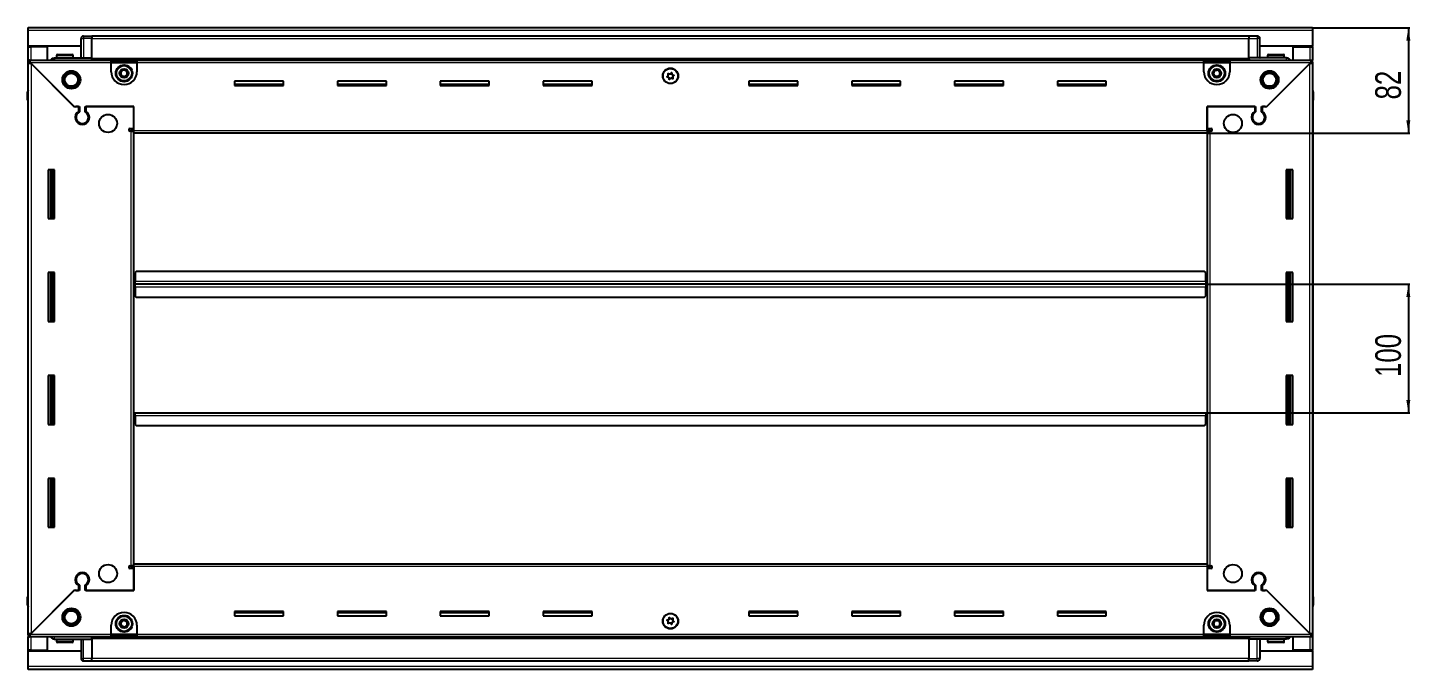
# Model space of a CAD drawing. Header units: millimetres. Extents: x 1415 to 6135, y -1465 to 1602.
# Drawn here: x 5059 to 6135, y 927 to 1426 of the extents above; entities that cross this region are included whole.
import ezdxf

# ---------------------------------------------------------------- set-up
doc = ezdxf.new("R2010")
doc.units = ezdxf.units.MM
doc.layers.add('FORMAT', color=7, linetype='Continuous')
doc.styles.add('SLDTEXTSTYLE0', font='TXT', dxfattribs={"width": 0.75})
doc.dimstyles.new('SLDDIMSTYLE0', dxfattribs={"dimtxt": 20, "dimasz": 10, "dimexe": 0, "dimexo": 0.0625, "dimgap": 5, "dimtad": 2, "dimdec": 1, "dimrnd": 1e-09, "dimzin": 12, "dimdsep": 46, "dimtxsty": 'SLDTEXTSTYLE0', "dimsah": 1, "dimcen": 0.09, "dimadec": 0, "dimazin": 3, "dimtfac": 1, "dimtofl": 0, "dimtmove": 0, "dimatfit": 3, "dimfxl": 0, "dimfrac": 2, "dimtolj": 1, "dimtzin": 12, "dimarcsym": 0})

# ---------------------------------------------------------------- blocks, each defined once
blk = doc.blocks.new('_D_6')
at = {"layer": 'FORMAT'}
for p, q in [((6058.7, 1425.8), (6134.2, 1425.8)), ((6133.2, 1425.8), (6133.2, 1343.8)), ((5976.7, 1343.8), (6134.2, 1343.8))]:
    blk.add_line(p, q, dxfattribs=at)
for points in [[(6133.2, 1425.8), (6131.6, 1415.8), (6134.7, 1415.8)], [(6133.2, 1343.8), (6134.7, 1353.8), (6131.6, 1353.8)]]:
    blk.add_solid(points, dxfattribs=at)
at = {"layer": 'FORMAT', "insert": (6107.4, 1370), "char_height": 20, "attachment_point": 1, "rotation": 90, "style": 'SLDTEXTSTYLE0'}
blk.add_mtext('82', dxfattribs=at)
blk = doc.blocks.new('_D_7')
at = {"layer": 'FORMAT'}
for p, q in [((5975.7, 1226.3), (6134.2, 1226.3)), ((6133.2, 1226.3), (6133.2, 1126.3)), ((5975.7, 1126.3), (6134.2, 1126.3))]:
    blk.add_line(p, q, dxfattribs=at)
for points in [[(6133.2, 1226.3), (6131.6, 1216.3), (6134.7, 1216.3)], [(6133.2, 1126.3), (6134.7, 1136.3), (6131.6, 1136.3)]]:
    blk.add_solid(points, dxfattribs=at)
at = {"layer": 'FORMAT', "insert": (6107.4, 1154.2), "char_height": 20, "attachment_point": 1, "rotation": 90, "style": 'SLDTEXTSTYLE0'}
blk.add_mtext('100', dxfattribs=at)

msp = doc.modelspace()

# ---------------------------------------------------------------- linework, layer by layer
at = {"color": 7, "linetype": 'Continuous', "lineweight": 25}
for p, q in [((5059.68, 1423.72), (5059.68, 1425.82)), ((5059.68, 1425.82), (6058.68, 1425.82)), ((5059.68, 1411.32), (5059.68, 1423.72)), ((6058.68, 1425.82), (6058.68, 1423.72)), ((6058.68, 1423.72), (6058.68, 1411.32)), ((5100.68, 1411.32), (5059.68, 1411.32)), ((5059.68, 1410.82), (5059.68, 1411.32)), ((5059.68, 1410.82), (5061.78, 1410.82)), ((5059.68, 1400.57), (5059.68, 1410.82)), ((5061.18, 1410.82), (5061.18, 1411.32)), ((5074.68, 1410.82), (5061.78, 1410.82)), ((5074.68, 1400.57), (5074.68, 1410.82)), ((5100.68, 1402.32), (5100.68, 1417.32)), ((5101.35, 1418.82), (5101.35, 1418.82)), ((5102.68, 1419.32), (5109.18, 1419.32)), ((5102.68, 1419.32), (5109.18, 1419.32)), ((5109.18, 1419.32), (5109.18, 1419.32)), ((5109.18, 1419.32), (5109.18, 1419.32)), ((5109.18, 1419.32), (5109.18, 1417.32)), ((6009.18, 1419.17), (5109.18, 1419.17)), ((5109.18, 1402.32), (5109.18, 1417.32)), ((6009.18, 1419.32), (6009.18, 1419.32)), ((6015.68, 1419.32), (6009.18, 1419.32)), ((6015.68, 1419.32), (6009.18, 1419.32)), ((6009.18, 1419.32), (6009.18, 1417.32)), ((6009.18, 1402.32), (6009.18, 1417.32)), ((6017.68, 1417.32), (6017.68, 1417.32)), ((6017.68, 1402.32), (6017.68, 1417.32)), ((6058.68, 1411.32), (6017.68, 1411.32)), ((6043.68, 1400.57), (6043.68, 1410.82)), ((6043.68, 1410.82), (6056.58, 1410.82)), ((6056.58, 1410.82), (6058.68, 1410.82)), ((6057.18, 1410.82), (6057.18, 1411.32)), ((6058.68, 1410.82), (6058.68, 1411.32)), ((6058.68, 1410.82), (6058.68, 1400.57)), ((5059.68, 1399.07), (5059.68, 1400.57)), ((5059.68, 1400.57), (5060.68, 1400.57)), ((5059.68, 1398.57), (5059.68, 1399.07)), ((5059.68, 1399.07), (5060.68, 1399.07)), ((5059.68, 954.07), (5059.68, 1398.57)), ((5061.18, 1398.57), (5059.68, 1398.57)), ((5060.68, 1399.07), (5060.68, 1400.57)), ((5060.68, 1400.57), (5124.18, 1400.57)), ((5061.28, 1398.47), (5095.18, 1364.57)), ((5080.18, 1402.32), (5109.18, 1402.32)), ((5081.68, 1404.22), (5081.68, 1402.32)), ((5082.48, 1405.02), (5093.88, 1405.02)), ((5094.68, 1402.32), (5094.68, 1404.22)), ((5109.1, 1400.57), (5109.18, 1402.29)), ((5109.18, 1402.32), (5109.18, 1401.82)), ((5109.18, 1401.17), (6009.18, 1401.17)), ((5124.18, 1398.47), (5124.18, 1400.57)), ((5124.18, 1400.57), (5144.18, 1400.57)), ((5124.18, 1399.07), (5144.18, 1399.07)), ((5124.18, 1391.57), (5124.18, 1398.47)), ((5144.18, 1400.57), (5144.18, 1398.47)), ((5144.18, 1400.57), (5974.18, 1400.57)), ((5144.18, 1398.47), (5144.18, 1391.57)), ((5974.18, 1398.47), (5974.18, 1400.57)), ((5974.18, 1400.57), (5994.18, 1400.57)), ((5974.18, 1399.07), (5994.18, 1399.07)), ((5974.18, 1391.57), (5974.18, 1398.47)), ((5994.18, 1400.57), (5994.18, 1398.47)), ((5994.18, 1400.57), (6057.68, 1400.57)), ((5994.18, 1398.47), (5994.18, 1391.57)), ((6038.18, 1402.32), (6009.18, 1402.32)), ((6009.18, 1402.32), (6009.18, 1401.82)), ((6009.18, 1402.29), (6009.25, 1400.57)), ((6023.18, 1364.57), (6057.08, 1398.47)), ((6023.68, 1404.22), (6023.68, 1402.32)), ((6024.48, 1405.02), (6035.88, 1405.02)), ((6036.68, 1402.32), (6036.68, 1404.22)), ((6057.18, 1398.57), (6058.68, 1398.57)), ((6057.68, 1399.07), (6057.68, 1400.57)), ((6057.68, 1400.57), (6058.68, 1400.57)), ((6057.68, 1399.07), (6058.68, 1399.07)), ((6058.68, 1399.07), (6058.68, 1400.57)), ((6058.68, 1399.07), (6058.68, 1398.57)), ((6058.68, 1398.57), (6058.68, 954.07)), ((5095.88, 1363.87), (5061.78, 1397.97)), ((6056.58, 1397.97), (6022.48, 1363.87)), ((5258.18, 1384.32), (5220.18, 1384.32)), ((5220.18, 1384.32), (5220.18, 1380.82)), ((5258.18, 1381.57), (5220.18, 1381.57)), ((5220.18, 1380.82), (5258.18, 1380.82)), ((5258.18, 1380.82), (5258.18, 1384.32)), ((5338.18, 1384.32), (5300.18, 1384.32)), ((5300.18, 1384.32), (5300.18, 1380.82)), ((5338.18, 1381.57), (5300.18, 1381.57)), ((5300.18, 1380.82), (5338.18, 1380.82)), ((5338.18, 1380.82), (5338.18, 1384.32)), ((5418.18, 1384.32), (5380.18, 1384.32)), ((5380.18, 1384.32), (5380.18, 1380.82)), ((5418.18, 1381.57), (5380.18, 1381.57)), ((5380.18, 1380.82), (5418.18, 1380.82)), ((5418.18, 1380.82), (5418.18, 1384.32)), ((5498.18, 1384.32), (5460.18, 1384.32)), ((5460.18, 1384.32), (5460.18, 1380.82)), ((5498.18, 1381.57), (5460.18, 1381.57)), ((5460.18, 1380.82), (5498.18, 1380.82)), ((5498.18, 1380.82), (5498.18, 1384.32)), ((5658.18, 1384.32), (5620.18, 1384.32)), ((5620.18, 1384.32), (5620.18, 1380.82)), ((5658.18, 1381.57), (5620.18, 1381.57)), ((5620.18, 1380.82), (5658.18, 1380.82)), ((5658.18, 1380.82), (5658.18, 1384.32)), ((5738.18, 1384.32), (5700.18, 1384.32)), ((5700.18, 1384.32), (5700.18, 1380.82)), ((5738.18, 1381.57), (5700.18, 1381.57)), ((5700.18, 1380.82), (5738.18, 1380.82)), ((5738.18, 1380.82), (5738.18, 1384.32)), ((5818.18, 1384.32), (5780.18, 1384.32)), ((5780.18, 1384.32), (5780.18, 1380.82)), ((5818.18, 1381.57), (5780.18, 1381.57)), ((5780.18, 1380.82), (5818.18, 1380.82)), ((5818.18, 1380.82), (5818.18, 1384.32)), ((5898.18, 1384.32), (5860.18, 1384.32)), ((5860.18, 1384.32), (5860.18, 1380.82)), ((5898.18, 1381.57), (5860.18, 1381.57)), ((5860.18, 1380.82), (5898.18, 1380.82)), ((5898.18, 1380.82), (5898.18, 1384.32)), ((6058.68, 1377.15), (6058.68, 1377.15)), ((5059.18, 1375.82), (5059.18, 1369.32)), ((5059.18, 1369.32), (5059.18, 1375.82)), ((5059.18, 1369.32), (5059.18, 1369.32)), ((5059.68, 1369.32), (5059.18, 1369.32)), ((5059.33, 1369.32), (5059.33, 983.32)), ((6058.68, 1369.32), (6059.18, 1369.32)), ((6059.03, 983.32), (6059.03, 1369.32)), ((6059.18, 1375.82), (6059.18, 1369.32)), ((6059.18, 1369.32), (6059.18, 1375.82)), ((6059.18, 1369.32), (6059.18, 1369.32)), ((6059.18, 1369.32), (6059.18, 1369.32)), ((5095.18, 1364.57), (5099.38, 1364.57)), ((5096.58, 1364.57), (5095.88, 1363.87)), ((5098.68, 1364.57), (5096.58, 1364.57)), ((5098.68, 1364.57), (5098.68, 1360.68)), ((5099.38, 1364.57), (5099.38, 1360.29)), ((5103.98, 1364.57), (5141.68, 1364.57)), ((5103.98, 1360.29), (5103.98, 1364.57)), ((5104.68, 1360.68), (5104.68, 1364.57)), ((5141.68, 1364.57), (5104.68, 1364.57)), ((5141.68, 1347.32), (5141.68, 1364.57)), ((5141.68, 1345.92), (5141.68, 1364.57)), ((5976.68, 1364.57), (5976.68, 1347.32)), ((6013.68, 1364.57), (5976.68, 1364.57)), ((5976.68, 1364.57), (6014.38, 1364.57)), ((5976.68, 1345.92), (5976.68, 1364.57)), ((6013.68, 1364.57), (6013.68, 1360.68)), ((6014.38, 1364.57), (6014.38, 1360.29)), ((6018.98, 1364.57), (6023.18, 1364.57)), ((6018.98, 1360.29), (6018.98, 1364.57)), ((6021.78, 1364.57), (6019.68, 1364.57)), ((6019.68, 1360.68), (6019.68, 1364.57)), ((6022.48, 1363.87), (6021.78, 1364.57)), ((5099.68, 1351.71), (5099.68, 1350.95)), ((5138.83, 1347.32), (5141.68, 1347.32)), ((5139.58, 1345.32), (5138.83, 1345.32)), ((5139.58, 1345.32), (5141.68, 1345.32)), ((5141.68, 1346.32), (5139.68, 1346.32)), ((5139.68, 1346.32), (5139.68, 1345.32)), ((5141.68, 1343.82), (5141.68, 1345.92)), ((5976.68, 1347.32), (5979.53, 1347.32)), ((5978.68, 1346.32), (5976.68, 1346.32)), ((5976.68, 1345.92), (5976.68, 1343.82)), ((5976.68, 1345.32), (5978.78, 1345.32)), ((5978.68, 1345.32), (5978.68, 1346.32)), ((5979.53, 1345.32), (5978.78, 1345.32)), ((6018.68, 1351.71), (6018.68, 1350.95)), ((5141.68, 1008.82), (5141.68, 1343.82)), ((5976.68, 1343.82), (5141.68, 1343.82)), ((5976.68, 1343.82), (5976.68, 1008.82)), ((5080.18, 1315.32), (5075.18, 1315.32)), ((5075.18, 1315.32), (5075.18, 1277.32)), ((5077.33, 1277.32), (5077.33, 1315.32)), ((5079.12, 1277.32), (5079.12, 1315.32)), ((5079.15, 1277.32), (5079.15, 1315.32)), ((5080.18, 1277.32), (5080.18, 1315.32)), ((6038.18, 1315.32), (6038.18, 1277.32)), ((6043.18, 1315.32), (6038.18, 1315.32)), ((6039.2, 1315.32), (6039.2, 1277.32)), ((6039.23, 1315.32), (6039.23, 1277.32)), ((6041.03, 1315.32), (6041.03, 1277.32)), ((6043.18, 1277.32), (6043.18, 1315.32)), ((5075.18, 1277.32), (5080.18, 1277.32)), ((6038.18, 1277.32), (6043.18, 1277.32)), ((5080.18, 1235.32), (5075.18, 1235.32)), ((5075.18, 1235.32), (5075.18, 1197.32)), ((5077.33, 1197.32), (5077.33, 1235.32)), ((5079.12, 1197.32), (5079.12, 1235.32)), ((5079.15, 1197.32), (5079.15, 1235.32)), ((5080.18, 1197.32), (5080.18, 1235.32)), ((5142.43, 1226.32), (5141.68, 1226.32)), ((5142.68, 1229.17), (5142.43, 1229.17)), ((5142.43, 1229.17), (5142.43, 1226.32)), ((5142.43, 1226.32), (5142.43, 1223.47)), ((5143.68, 1236.32), (5142.68, 1235.32)), ((5142.68, 1235.32), (5142.68, 1228.42)), ((5142.68, 1226.32), (5142.68, 1228.42)), ((5975.68, 1226.32), (5142.68, 1226.32)), ((5142.68, 1224.22), (5142.68, 1226.32)), ((5974.68, 1236.32), (5143.68, 1236.32)), ((5975.68, 1235.32), (5974.68, 1236.32)), ((5975.68, 1228.42), (5975.68, 1235.32)), ((5975.93, 1229.17), (5975.68, 1229.17)), ((5975.68, 1228.42), (5975.68, 1226.32)), ((5975.68, 1226.32), (5975.68, 1224.22)), ((5975.93, 1226.32), (5975.93, 1229.17)), ((5976.68, 1226.32), (5975.93, 1226.32)), ((5975.93, 1223.47), (5975.93, 1226.32)), ((6038.18, 1235.32), (6038.18, 1197.32)), ((6043.18, 1235.32), (6038.18, 1235.32)), ((6039.2, 1235.32), (6039.2, 1197.32)), ((6039.23, 1235.32), (6039.23, 1197.32)), ((6041.03, 1235.32), (6041.03, 1197.32)), ((6043.18, 1197.32), (6043.18, 1235.32)), ((5142.43, 1223.47), (5142.68, 1223.47)), ((5142.68, 1224.22), (5142.68, 1217.32)), ((5142.68, 1217.32), (5143.68, 1216.32)), ((5143.68, 1216.32), (5974.68, 1216.32)), ((5974.68, 1216.32), (5975.68, 1217.32)), ((5975.68, 1217.32), (5975.68, 1224.22)), ((5975.68, 1223.47), (5975.93, 1223.47)), ((5075.18, 1197.32), (5080.18, 1197.32)), ((6038.18, 1197.32), (6043.18, 1197.32)), ((5080.18, 1155.32), (5075.18, 1155.32)), ((5075.18, 1155.32), (5075.18, 1117.32)), ((5077.33, 1117.32), (5077.33, 1155.32)), ((5079.12, 1117.32), (5079.12, 1155.32)), ((5079.15, 1117.32), (5079.15, 1155.32)), ((5080.18, 1117.32), (5080.18, 1155.32)), ((6038.18, 1155.32), (6038.18, 1117.32)), ((6043.18, 1155.32), (6038.18, 1155.32)), ((6039.2, 1155.32), (6039.2, 1117.32)), ((6039.23, 1155.32), (6039.23, 1117.32)), ((6041.03, 1155.32), (6041.03, 1117.32)), ((6043.18, 1117.32), (6043.18, 1155.32)), ((5141.68, 1126.32), (5142.43, 1126.32)), ((5142.43, 1126.32), (5142.43, 1123.47)), ((5142.43, 1123.47), (5142.68, 1123.47)), ((5142.68, 1126.32), (5975.68, 1126.32)), ((5142.68, 1124.22), (5142.68, 1126.32)), ((5142.68, 1124.22), (5142.68, 1117.32)), ((5975.68, 1126.32), (5975.68, 1124.22)), ((5975.68, 1117.32), (5975.68, 1124.22)), ((5975.68, 1123.47), (5975.93, 1123.47)), ((5975.93, 1123.47), (5975.93, 1126.32)), ((5975.93, 1126.32), (5976.68, 1126.32)), ((5075.18, 1117.32), (5080.18, 1117.32)), ((5142.68, 1117.32), (5143.68, 1116.32)), ((5143.68, 1116.32), (5974.68, 1116.32)), ((5974.68, 1116.32), (5975.68, 1117.32)), ((6038.18, 1117.32), (6043.18, 1117.32)), ((5080.18, 1075.32), (5075.18, 1075.32)), ((5075.18, 1075.32), (5075.18, 1037.32)), ((5077.33, 1037.32), (5077.33, 1075.32)), ((5079.12, 1037.32), (5079.12, 1075.32)), ((5079.15, 1037.32), (5079.15, 1075.32)), ((5080.18, 1037.32), (5080.18, 1075.32)), ((6038.18, 1075.32), (6038.18, 1037.32)), ((6043.18, 1075.32), (6038.18, 1075.32)), ((6039.2, 1075.32), (6039.2, 1037.32)), ((6039.23, 1075.32), (6039.23, 1037.32)), ((6041.03, 1075.32), (6041.03, 1037.32)), ((6043.18, 1037.32), (6043.18, 1075.32)), ((5075.18, 1037.32), (5080.18, 1037.32)), ((6038.18, 1037.32), (6043.18, 1037.32)), ((5099.68, 1001.7), (5099.68, 1000.94)), ((5138.83, 1007.32), (5139.58, 1007.32)), ((5141.68, 1005.32), (5138.83, 1005.32)), ((5141.68, 1007.32), (5139.58, 1007.32)), ((5139.68, 1007.32), (5139.68, 1006.32)), ((5139.68, 1006.32), (5141.68, 1006.32)), ((5141.68, 1006.72), (5141.68, 1008.82)), ((5141.68, 1008.82), (5976.68, 1008.82)), ((5141.68, 1006.72), (5141.68, 988.07)), ((5141.68, 988.07), (5141.68, 1005.32)), ((5976.68, 1008.82), (5976.68, 1006.72)), ((5978.78, 1007.32), (5976.68, 1007.32)), ((5976.68, 1006.72), (5976.68, 988.07)), ((5976.68, 1006.32), (5978.68, 1006.32)), ((5976.68, 1005.32), (5976.68, 988.07)), ((5979.53, 1005.32), (5976.68, 1005.32)), ((5978.68, 1006.32), (5978.68, 1007.32)), ((5978.78, 1007.32), (5979.53, 1007.32)), ((6018.68, 1001.7), (6018.68, 1000.94)), ((5098.68, 991.96), (5098.68, 988.07)), ((5099.38, 992.36), (5099.38, 988.07)), ((5103.98, 988.07), (5103.98, 992.36)), ((5104.68, 988.07), (5104.68, 991.96)), ((6013.68, 991.96), (6013.68, 988.07)), ((6014.38, 992.36), (6014.38, 988.07)), ((6018.98, 988.07), (6018.98, 992.36)), ((6019.68, 988.07), (6019.68, 991.96)), ((5059.18, 976.82), (5059.18, 983.32)), ((5059.18, 983.32), (5059.18, 983.32)), ((5059.18, 983.32), (5059.18, 983.32)), ((5059.18, 983.32), (5059.18, 976.82)), ((5059.68, 983.32), (5059.18, 983.32)), ((5095.18, 988.07), (5061.28, 954.17)), ((5061.78, 954.67), (5095.88, 988.77)), ((5099.38, 988.07), (5095.18, 988.07)), ((5095.88, 988.77), (5096.58, 988.07)), ((5096.58, 988.07), (5098.68, 988.07)), ((5141.68, 988.07), (5103.98, 988.07)), ((5104.68, 988.07), (5141.68, 988.07)), ((5976.68, 988.07), (6013.68, 988.07)), ((6014.38, 988.07), (5976.68, 988.07)), ((6023.18, 988.07), (6018.98, 988.07)), ((6019.68, 988.07), (6021.78, 988.07)), ((6021.78, 988.07), (6022.48, 988.77)), ((6022.48, 988.77), (6056.58, 954.67)), ((6057.08, 954.17), (6023.18, 988.07)), ((6058.68, 983.32), (6059.18, 983.32)), ((6059.18, 983.32), (6059.18, 983.32)), ((6059.18, 976.82), (6059.18, 983.32)), ((6059.18, 983.32), (6059.18, 976.82)), ((5059.68, 975.5), (5059.68, 975.5)), ((5258.18, 971.82), (5220.18, 971.82)), ((5220.18, 971.82), (5220.18, 968.32)), ((5220.18, 971.07), (5258.18, 971.07)), ((5220.18, 968.32), (5258.18, 968.32)), ((5258.18, 968.32), (5258.18, 971.82)), ((5338.18, 971.82), (5300.18, 971.82)), ((5300.18, 971.82), (5300.18, 968.32)), ((5300.18, 971.07), (5338.18, 971.07)), ((5300.18, 968.32), (5338.18, 968.32)), ((5338.18, 968.32), (5338.18, 971.82)), ((5418.18, 971.82), (5380.18, 971.82)), ((5380.18, 971.82), (5380.18, 968.32)), ((5380.18, 971.07), (5418.18, 971.07)), ((5380.18, 968.32), (5418.18, 968.32)), ((5418.18, 968.32), (5418.18, 971.82)), ((5498.18, 971.82), (5460.18, 971.82)), ((5460.18, 971.82), (5460.18, 968.32)), ((5460.18, 971.07), (5498.18, 971.07)), ((5460.18, 968.32), (5498.18, 968.32)), ((5498.18, 968.32), (5498.18, 971.82)), ((5658.18, 971.82), (5620.18, 971.82)), ((5620.18, 971.82), (5620.18, 968.32)), ((5620.18, 971.07), (5658.18, 971.07)), ((5620.18, 968.32), (5658.18, 968.32)), ((5658.18, 968.32), (5658.18, 971.82)), ((5738.18, 971.82), (5700.18, 971.82)), ((5700.18, 971.82), (5700.18, 968.32)), ((5700.18, 971.07), (5738.18, 971.07)), ((5700.18, 968.32), (5738.18, 968.32)), ((5738.18, 968.32), (5738.18, 971.82)), ((5818.18, 971.82), (5780.18, 971.82)), ((5780.18, 971.82), (5780.18, 968.32)), ((5780.18, 971.07), (5818.18, 971.07)), ((5780.18, 968.32), (5818.18, 968.32)), ((5818.18, 968.32), (5818.18, 971.82)), ((5898.18, 971.82), (5860.18, 971.82)), ((5860.18, 971.82), (5860.18, 968.32)), ((5860.18, 971.07), (5898.18, 971.07)), ((5860.18, 968.32), (5898.18, 968.32)), ((5898.18, 968.32), (5898.18, 971.82)), ((5124.18, 954.17), (5124.18, 961.07)), ((5144.18, 961.07), (5144.18, 954.17)), ((5974.18, 954.17), (5974.18, 961.07)), ((5994.18, 961.07), (5994.18, 954.17)), ((5059.68, 953.57), (5059.68, 954.07)), ((5061.18, 954.07), (5059.68, 954.07)), ((5059.68, 953.57), (5059.68, 952.07)), ((5060.68, 953.57), (5059.68, 953.57)), ((5059.68, 941.82), (5059.68, 952.07)), ((5060.68, 952.07), (5059.68, 952.07)), ((5060.68, 953.57), (5060.68, 952.07)), ((5124.18, 952.07), (5060.68, 952.07)), ((5074.68, 941.82), (5074.68, 952.07)), ((5080.18, 950.32), (5109.18, 950.32)), ((5081.68, 950.32), (5081.68, 948.42)), ((5086.25, 947.62), (5082.48, 947.62)), ((5093.88, 947.62), (5086.25, 947.62)), ((5094.68, 948.42), (5094.68, 950.32)), ((5100.68, 950.32), (5100.68, 935.32)), ((5109.18, 950.36), (5109.1, 952.07)), ((6009.18, 951.47), (5109.18, 951.47)), ((5109.18, 950.32), (5109.18, 950.82)), ((5109.18, 950.32), (5109.18, 935.32)), ((5124.18, 952.07), (5124.18, 954.17)), ((5144.18, 953.57), (5124.18, 953.57)), ((5144.18, 952.07), (5124.18, 952.07)), ((5144.18, 954.17), (5144.18, 952.07)), ((5974.18, 952.07), (5144.18, 952.07)), ((5974.18, 952.07), (5974.18, 954.17)), ((5994.18, 953.57), (5974.18, 953.57)), ((5994.18, 952.07), (5974.18, 952.07)), ((5994.18, 954.17), (5994.18, 952.07)), ((6057.68, 952.07), (5994.18, 952.07)), ((6009.25, 952.07), (6009.18, 950.36)), ((6009.18, 950.32), (6009.18, 950.82)), ((6038.18, 950.32), (6009.18, 950.32)), ((6009.18, 950.32), (6009.18, 935.32)), ((6017.68, 950.32), (6017.68, 935.32)), ((6023.68, 950.32), (6023.68, 948.42)), ((6031.47, 947.62), (6024.48, 947.62)), ((6035.88, 947.62), (6031.47, 947.62)), ((6036.68, 948.42), (6036.68, 950.32)), ((6043.68, 941.82), (6043.68, 952.07)), ((6057.18, 954.07), (6058.68, 954.07)), ((6057.68, 953.57), (6057.68, 952.07)), ((6058.68, 953.57), (6057.68, 953.57)), ((6058.68, 952.07), (6057.68, 952.07)), ((6058.68, 954.07), (6058.68, 953.57)), ((6058.68, 953.57), (6058.68, 952.07)), ((6058.68, 952.07), (6058.68, 941.82)), ((5061.78, 941.82), (5059.68, 941.82)), ((5059.68, 941.32), (5059.68, 941.82)), ((5059.68, 928.92), (5059.68, 941.32)), ((5059.68, 941.32), (5100.68, 941.32)), ((5061.18, 941.32), (5061.18, 941.82)), ((5061.78, 941.82), (5074.68, 941.82)), ((6017.68, 941.32), (6058.68, 941.32)), ((6056.58, 941.82), (6043.68, 941.82)), ((6058.68, 941.82), (6056.58, 941.82)), ((6057.18, 941.32), (6057.18, 941.82)), ((6058.68, 941.32), (6058.68, 941.82)), ((6058.68, 941.32), (6058.68, 928.92)), ((5059.68, 926.82), (5059.68, 928.92)), ((6058.68, 926.82), (5059.68, 926.82)), ((5100.68, 935.32), (5100.68, 935.32)), ((5102.68, 933.32), (5109.18, 933.32)), ((5102.68, 933.32), (5109.18, 933.32)), ((5109.18, 933.32), (5109.18, 935.32)), ((5109.18, 933.47), (6009.18, 933.47)), ((5109.18, 933.32), (5109.18, 933.32)), ((6009.18, 933.32), (6009.18, 935.32)), ((6015.68, 933.32), (6009.18, 933.32)), ((6009.18, 933.32), (6009.18, 933.32)), ((6009.18, 933.32), (6009.18, 933.32)), ((6015.68, 933.32), (6009.18, 933.32)), ((6017, 933.82), (6017, 933.82)), ((6058.68, 928.92), (6058.68, 926.82))]:
    msp.add_line(p, q, dxfattribs=at)
at = {"color": 8, "linetype": 'Continuous', "lineweight": 18}
for p, q in [((6058.68, 1423.72), (5059.68, 1423.72)), ((5061.78, 1410.82), (5061.78, 1411.32)), ((5061.78, 1400.57), (5061.78, 1410.82)), ((5100.68, 1417.32), (5102.68, 1417.32)), ((5102.68, 1419.32), (5102.68, 1417.32)), ((5102.68, 1417.32), (5102.68, 1402.32)), ((5109.18, 1417.32), (5102.68, 1417.32)), ((6009.18, 1417.17), (5109.18, 1417.17)), ((6009.18, 1417.32), (6015.68, 1417.32)), ((6015.68, 1419.32), (6015.68, 1417.32)), ((6017.68, 1417.32), (6015.68, 1417.32)), ((6015.68, 1417.32), (6015.68, 1402.32)), ((6056.58, 1411.32), (6056.58, 1410.82)), ((6056.58, 1410.82), (6056.58, 1400.57)), ((5124.18, 1398.47), (5061.28, 1398.47)), ((5081.68, 1404.22), (5094.68, 1404.22)), ((6009.18, 1401.82), (5109.18, 1401.82)), ((6009.18, 1400.59), (5109.18, 1400.59)), ((5124.18, 1398.47), (5144.18, 1398.47)), ((5974.18, 1398.47), (5144.18, 1398.47)), ((5974.18, 1398.47), (5994.18, 1398.47)), ((6057.08, 1398.47), (5994.18, 1398.47)), ((6023.68, 1404.22), (6036.68, 1404.22)), ((5061.78, 1397.97), (5061.78, 954.67)), ((6056.58, 954.67), (6056.58, 1397.97)), ((5059.68, 1375.82), (5059.18, 1375.82)), ((6058.68, 1375.82), (6059.18, 1375.82)), ((5139.58, 1007.32), (5139.58, 1345.32)), ((5141.68, 1345.92), (5976.68, 1345.92)), ((5978.78, 1345.32), (5978.78, 1007.32)), ((5076.68, 1315.32), (5076.68, 1277.32)), ((5077.91, 1315.32), (5077.91, 1277.32)), ((6040.44, 1277.32), (6040.44, 1315.32)), ((6041.68, 1277.32), (6041.68, 1315.32)), ((5076.68, 1235.32), (5076.68, 1197.32)), ((5077.91, 1235.32), (5077.91, 1197.32)), ((5975.68, 1228.42), (5142.68, 1228.42)), ((6040.44, 1197.32), (6040.44, 1235.32)), ((6041.68, 1197.32), (6041.68, 1235.32)), ((5142.68, 1224.22), (5975.68, 1224.22)), ((5076.68, 1155.32), (5076.68, 1117.32)), ((5077.91, 1155.32), (5077.91, 1117.32)), ((6040.44, 1117.32), (6040.44, 1155.32)), ((6041.68, 1117.32), (6041.68, 1155.32)), ((5142.68, 1124.22), (5975.68, 1124.22)), ((5076.68, 1075.32), (5076.68, 1037.32)), ((5077.91, 1075.32), (5077.91, 1037.32)), ((6040.44, 1037.32), (6040.44, 1075.32)), ((6041.68, 1037.32), (6041.68, 1075.32)), ((5976.68, 1006.72), (5141.68, 1006.72)), ((5059.68, 976.82), (5059.18, 976.82)), ((6058.68, 976.82), (6059.18, 976.82)), ((5061.28, 954.17), (5124.18, 954.17)), ((5061.78, 941.82), (5061.78, 952.07)), ((5085.98, 948.42), (5081.68, 948.42)), ((5094.68, 948.42), (5085.98, 948.42)), ((5102.68, 935.32), (5102.68, 950.32)), ((5109.18, 952.06), (6009.18, 952.06)), ((5109.18, 950.82), (6009.18, 950.82)), ((5144.18, 954.17), (5124.18, 954.17)), ((5144.18, 954.17), (5974.18, 954.17)), ((5994.18, 954.17), (5974.18, 954.17)), ((5994.18, 954.17), (6057.08, 954.17)), ((6015.68, 935.32), (6015.68, 950.32)), ((6031.65, 948.42), (6023.68, 948.42)), ((6036.68, 948.42), (6031.65, 948.42)), ((6056.58, 952.07), (6056.58, 941.82)), ((5061.78, 941.32), (5061.78, 941.82)), ((6056.58, 941.82), (6056.58, 941.32)), ((6058.68, 928.92), (5059.68, 928.92)), ((5100.68, 935.32), (5102.68, 935.32)), ((5102.68, 933.32), (5102.68, 935.32)), ((5109.18, 935.32), (5102.68, 935.32)), ((5109.18, 935.47), (6009.18, 935.47)), ((6009.18, 935.32), (6015.68, 935.32)), ((6017.68, 935.32), (6015.68, 935.32)), ((6015.68, 933.32), (6015.68, 935.32))]:
    msp.add_line(p, q, dxfattribs=at)
at = {"color": 7, "linetype": 'Continuous', "lineweight": 25}
for centre, radius in [((5093.18, 1385.32), 7), ((5093.18, 1385.32), 6.03), ((5093.18, 1385.32), 5.1), ((5134.18, 1390.32), 6.5), ((5134.18, 1390.32), 3.46), ((5559.18, 1388.32), 6), ((5559.18, 1388.17), 5.79), ((5559.18, 1388.17), 1.85), ((5984.18, 1390.32), 6.5), ((5984.18, 1390.32), 3.46), ((6025.18, 1385.32), 7), ((6025.18, 1385.32), 6.03), ((6025.18, 1385.32), 5.1), ((5121.68, 1351.32), 7), ((5996.68, 1351.32), 7), ((5121.68, 1001.32), 7), ((5996.68, 1001.32), 7), ((5093.18, 967.32), 7), ((5093.18, 967.32), 6.03), ((5093.18, 967.32), 5.1), ((5134.18, 962.32), 6.5), ((5559.18, 964.32), 6), ((5559.18, 964.47), 5.79), ((5984.18, 962.32), 6.5), ((6025.18, 967.32), 7), ((6025.18, 967.32), 6.03), ((6025.18, 967.32), 5.1), ((5134.18, 962.32), 3.46), ((5559.18, 964.47), 1.85), ((5984.18, 962.32), 3.46)]:
    msp.add_circle(centre, radius, dxfattribs=at)
at = {"color": 8, "linetype": 'Continuous', "lineweight": 18}
for centre in [(5134.18, 1390.32), (5984.18, 1390.32), (5134.18, 962.32), (5984.18, 962.32)]:
    msp.add_circle(centre, 5.7, dxfattribs=at)
at = {"color": 7, "linetype": 'Continuous', "lineweight": 25}
for centre, radius, start, end in [((5102.68, 1417.32), 2, 90, 180), ((5102.68, 1417.32), 2, 90, 131.40962), ((6015.68, 1417.32), 2, 0, 90), ((6015.68, 1417.32), 2, 0, 90), ((5082.48, 1404.22), 0.8, 90, 180), ((5093.88, 1404.22), 0.8, 0, 90), ((5100.48, 1402.52), 0.2, 270, 0), ((6017.88, 1402.52), 0.2, 180, 270), ((6024.48, 1404.22), 0.8, 90, 180), ((6035.88, 1404.22), 0.8, 0, 90), ((5134.18, 1391.57), 10, 180, 270), ((5134.18, 1390.32), 2.5, 134.01559, 194.01559), ((5134.18, 1390.32), 2.5, 194.01559, 254.01559), ((5134.18, 1390.32), 2.5, 74.01559, 134.01559), ((5134.18, 1390.32), 2.5, 254.01559, 314.01559), ((5134.18, 1391.57), 10, 270, 0), ((5134.18, 1390.32), 2.5, 14.01559, 74.01559), ((5134.18, 1390.32), 2.5, 314.01559, 14.01559), ((5984.18, 1391.57), 10, 180, 270), ((5984.18, 1390.32), 2.5, 160.11158, 220.11158), ((5984.18, 1390.32), 2.5, 100.11158, 160.11158), ((5984.18, 1390.32), 2.5, 220.11158, 280.11158), ((5984.18, 1390.32), 2.5, 40.11158, 100.11158), ((5984.18, 1391.57), 10, 270, 0), ((5984.18, 1390.32), 2.5, 280.11158, 340.11158), ((5984.18, 1390.32), 2.5, 340.11158, 40.11158), ((5061.18, 1375.82), 2, 138.59038, 180), ((6057.18, 1375.82), 2, 33.94202, 41.40962), ((6057.18, 1375.82), 2, 0, 41.39416), ((6057.18, 1375.82), 2, 0, 18.58003), ((5101.68, 1356.07), 5.5, 123.05573, 56.94427), ((5101.68, 1356.07), 4.8, 118.63099, 61.36901), ((6016.68, 1356.07), 5.5, 123.05573, 56.94427), ((6016.68, 1356.07), 4.8, 118.63099, 61.36901), ((5138.83, 1346.32), 1, 90, 270), ((5979.53, 1346.32), 1, 270, 90), ((5101.68, 996.57), 5.5, 303.05573, 236.94427), ((5101.68, 996.57), 4.8, 298.63099, 241.36901), ((5138.83, 1006.32), 1, 90, 270), ((5979.53, 1006.32), 1, 270, 90), ((6016.68, 996.57), 5.5, 303.05573, 236.94427), ((6016.68, 996.57), 4.8, 298.63099, 241.36901), ((5061.18, 976.82), 2, 180, 221.39416), ((5134.18, 961.07), 10, 90, 180), ((5134.18, 961.07), 10, 0, 90), ((5984.18, 961.07), 10, 90, 180), ((5984.18, 961.07), 10, 0, 90), ((6057.18, 976.82), 2, 318.57492, 0), ((6057.18, 976.82), 2, 318.59038, 0), ((5134.18, 962.32), 2.5, 127.47401, 187.47401), ((5134.18, 962.32), 2.5, 187.47401, 247.47401), ((5134.18, 962.32), 2.5, 67.47401, 127.47401), ((5134.18, 962.32), 2.5, 247.47401, 307.47401), ((5134.18, 962.32), 2.5, 7.47401, 67.47401), ((5134.18, 962.32), 2.5, 307.47401, 7.47401), ((5984.18, 962.32), 2.5, 147.04236, 207.04236), ((5984.18, 962.32), 2.5, 207.04236, 267.04236), ((5984.18, 962.32), 2.5, 87.04236, 147.04236), ((5984.18, 962.32), 2.5, 267.04236, 327.04236), ((5984.18, 962.32), 2.5, 27.04236, 87.04236), ((5984.18, 962.32), 2.5, 327.04236, 27.04236), ((5082.48, 948.42), 0.8, 180, 270), ((5093.88, 948.42), 0.8, 270, 0), ((5100.48, 950.12), 0.2, 0, 90), ((6017.88, 950.12), 0.2, 90, 180), ((6024.48, 948.42), 0.8, 180, 270), ((6035.88, 948.42), 0.8, 270, 0), ((5102.68, 935.32), 2, 180, 270), ((6015.68, 935.32), 2, 270, 0), ((6015.68, 935.32), 2, 311.40962, 360)]:
    msp.add_arc(centre, radius, start, end, dxfattribs=at)
for points, knots in [([(5059.68, 1398.57), (5059.7, 1398.53), (5059.75, 1398.44), (5060.15, 1398.3), (5060.7, 1398.17), (5061.28, 1398.06), (5061.65, 1398), (5061.78, 1397.97)], [0, 0, 0, 0, 0.2302553, 0.4485219, 0.6667858, 0.8850496, 1, 1, 1, 1]), ([(5061.28, 1398.47), (5061.23, 1398.73), (5061.14, 1399.22), (5061.01, 1399.86), (5060.88, 1400.33), (5060.76, 1400.55), (5060.7, 1400.57), (5060.68, 1400.57)], [0, 0, 0, 0, 0.2302553, 0.4485219, 0.6667858, 0.8850496, 1, 1, 1, 1]), ([(5076.96, 1400.57), (5077.08, 1400.77), (5077.47, 1401.42), (5078.62, 1402.13), (5079.66, 1402.26), (5080.18, 1402.32)], [0, 0, 0, 0, 0.18224985, 0.59112493, 1, 1, 1, 1]), ([(5109.18, 1402.32), (5109.18, 1402.29), (5109.18, 1402.21), (5109.18, 1401.59), (5109.18, 1401.01), (5109.18, 1400.62), (5109.18, 1400.59)], [0, 0, 0, 0, 0.3242788, 0.6485576, 0.9728365, 1, 1, 1, 1]), ([(6009.18, 1402.32), (6009.18, 1402.29), (6009.18, 1402.21), (6009.18, 1401.59), (6009.18, 1401.01), (6009.18, 1400.62), (6009.18, 1400.59)], [0, 0, 0, 0, 0.32427882, 0.64855764, 0.97283646, 1, 1, 1, 1]), ([(6041.39, 1400.57), (6041.27, 1400.77), (6040.88, 1401.42), (6039.73, 1402.13), (6038.69, 1402.26), (6038.18, 1402.32)], [0, 0, 0, 0, 0.1822499, 0.5911249, 1, 1, 1, 1]), ([(6056.58, 1397.97), (6056.83, 1398.02), (6057.32, 1398.11), (6057.96, 1398.24), (6058.43, 1398.37), (6058.65, 1398.48), (6058.67, 1398.55), (6058.68, 1398.57)], [0, 0, 0, 0, 0.23025534, 0.4485219, 0.6667858, 0.88504963, 1, 1, 1, 1]), ([(6057.68, 1400.57), (6057.63, 1400.55), (6057.54, 1400.49), (6057.41, 1400.1), (6057.28, 1399.54), (6057.16, 1398.96), (6057.1, 1398.6), (6057.08, 1398.47)], [0, 0, 0, 0, 0.2302553, 0.4485219, 0.6667858, 0.8850496, 1, 1, 1, 1]), ([(5131.4, 1391.12), (5131.77, 1391.48), (5132.46, 1392.15), (5133.16, 1392.81), (5133.48, 1393.12)], [0, 0, 0, 0, 0.5346859, 1, 1, 1, 1]), ([(5132.1, 1388.32), (5132.02, 1388.65), (5131.82, 1389.45), (5131.58, 1390.42), (5131.43, 1391), (5131.4, 1391.12)], [0, 0, 0, 0, 0.3629006, 0.8668753, 1, 1, 1, 1]), ([(5134.87, 1387.52), (5134.38, 1387.66), (5133.45, 1387.93), (5132.53, 1388.19), (5132.1, 1388.32)], [0, 0, 0, 0, 0.5346859, 1, 1, 1, 1]), ([(5133.48, 1393.12), (5133.97, 1392.98), (5134.9, 1392.72), (5135.82, 1392.45), (5136.25, 1392.33)], [0, 0, 0, 0, 0.5346859, 1, 1, 1, 1]), ([(5136.95, 1389.53), (5136.58, 1389.17), (5135.89, 1388.5), (5135.2, 1387.83), (5134.87, 1387.52)], [0, 0, 0, 0, 0.5346859, 1, 1, 1, 1]), ([(5136.25, 1392.33), (5136.28, 1392.21), (5136.43, 1391.63), (5136.67, 1390.66), (5136.87, 1389.86), (5136.95, 1389.53)], [0, 0, 0, 0, 0.1331247, 0.6370994, 1, 1, 1, 1]), ([(5557.29, 1390.24), (5557.28, 1390.23), (5557.27, 1390.21), (5557.26, 1390.15), (5557.27, 1390.01), (5557.37, 1389.64), (5557.5, 1389.11), (5557.34, 1388.5), (5556.98, 1388.13), (5556.68, 1387.88), (5556.5, 1387.72), (5556.45, 1387.64), (5556.44, 1387.6), (5556.44, 1387.57), (5556.46, 1387.54), (5556.51, 1387.49), (5556.76, 1387.39), (5557.22, 1387.29), (5557.86, 1386.98), (5558.11, 1386.31), (5558.17, 1385.84), (5558.25, 1385.58), (5558.29, 1385.53), (5558.31, 1385.51), (5558.35, 1385.5), (5558.38, 1385.51), (5558.42, 1385.52), (5558.49, 1385.57), (5558.66, 1385.72), (5558.93, 1385.99), (5559.33, 1386.31), (5559.95, 1386.42), (5560.46, 1386.23), (5560.83, 1386.1), (5560.98, 1386.07), (5561.04, 1386.09), (5561.06, 1386.1), (5561.08, 1386.13), (5561.09, 1386.19), (5561.08, 1386.34), (5560.98, 1386.71), (5560.85, 1387.23), (5561.01, 1387.84), (5561.37, 1388.21), (5561.68, 1388.46), (5561.85, 1388.63), (5561.9, 1388.71), (5561.92, 1388.75), (5561.91, 1388.78), (5561.89, 1388.81), (5561.84, 1388.85), (5561.59, 1388.95), (5561.13, 1389.06), (5560.49, 1389.37), (5560.24, 1390.03), (5560.18, 1390.51), (5560.1, 1390.76), (5560.06, 1390.82), (5560.04, 1390.84), (5560.01, 1390.85), (5559.97, 1390.84), (5559.93, 1390.82), (5559.86, 1390.78), (5559.69, 1390.63), (5559.42, 1390.36), (5559.02, 1390.04), (5558.4, 1389.93), (5557.89, 1390.11), (5557.52, 1390.25), (5557.37, 1390.27), (5557.32, 1390.26), (5557.3, 1390.25), (5557.29, 1390.24)], [0, 0, 0, 0, 0.0020087, 0.00442, 0.0093647, 0.0255282, 0.0677053, 0.0957862, 0.1246456, 0.1503415, 0.1605194, 0.1633943, 0.1656965, 0.1672448, 0.1688741, 0.1707699, 0.1786058, 0.2119941, 0.2499945, 0.2879948, 0.3213831, 0.329219, 0.3311148, 0.3327441, 0.3342924, 0.3362166, 0.3385353, 0.3413178, 0.349662, 0.3753578, 0.4042173, 0.4322982, 0.4744753, 0.4906388, 0.4966691, 0.49844, 0.5, 0.5020087, 0.50442, 0.5093647, 0.5255282, 0.5677053, 0.5957862, 0.6246456, 0.6503415, 0.6605194, 0.6633943, 0.6656965, 0.6672448, 0.6688741, 0.6707699, 0.6786058, 0.7119941, 0.7499945, 0.7879948, 0.8213831, 0.829219, 0.8311148, 0.8327441, 0.8342924, 0.8362166, 0.8385353, 0.8413178, 0.849662, 0.8753578, 0.9042173, 0.9322982, 0.9744753, 0.9906388, 0.9966691, 0.99844, 1, 1, 1, 1]), ([(5981.33, 1389.82), (5981.38, 1389.93), (5981.58, 1390.5), (5981.92, 1391.43), (5982.2, 1392.21), (5982.32, 1392.53)], [0, 0, 0, 0, 0.1331247, 0.6370994, 1, 1, 1, 1]), ([(5983.19, 1387.61), (5982.86, 1388), (5982.24, 1388.74), (5981.62, 1389.48), (5981.33, 1389.82)], [0, 0, 0, 0, 0.5346859, 1, 1, 1, 1]), ([(5982.32, 1392.53), (5982.82, 1392.62), (5983.77, 1392.79), (5984.72, 1392.96), (5985.16, 1393.04)], [0, 0, 0, 0, 0.5346859, 1, 1, 1, 1]), ([(5986.04, 1388.12), (5985.53, 1388.03), (5984.58, 1387.86), (5983.63, 1387.69), (5983.19, 1387.61)], [0, 0, 0, 0, 0.5346859, 1, 1, 1, 1]), ([(5985.16, 1393.04), (5985.49, 1392.64), (5986.11, 1391.91), (5986.73, 1391.17), (5987.02, 1390.83)], [0, 0, 0, 0, 0.5346859, 1, 1, 1, 1]), ([(5987.02, 1390.83), (5986.9, 1390.51), (5986.62, 1389.73), (5986.28, 1388.8), (5986.08, 1388.23), (5986.04, 1388.12)], [0, 0, 0, 0, 0.3629006, 0.8668753, 1, 1, 1, 1]), ([(5131.51, 963.43), (5131.61, 963.51), (5132.08, 963.87), (5132.87, 964.48), (5133.53, 964.98), (5133.8, 965.19)], [0, 0, 0, 0, 0.1331247, 0.6370994, 1, 1, 1, 1]), ([(5131.88, 960.57), (5131.82, 961.08), (5131.69, 962.03), (5131.57, 962.99), (5131.51, 963.43)], [0, 0, 0, 0, 0.5346859, 1, 1, 1, 1]), ([(5134.55, 959.46), (5134.07, 959.66), (5133.18, 960.03), (5132.3, 960.4), (5131.88, 960.57)], [0, 0, 0, 0, 0.5346859, 1, 1, 1, 1]), ([(5133.8, 965.19), (5134.28, 964.99), (5135.17, 964.62), (5136.05, 964.25), (5136.47, 964.08)], [0, 0, 0, 0, 0.5346859, 1, 1, 1, 1]), ([(5136.84, 961.22), (5136.57, 961.01), (5135.92, 960.51), (5135.13, 959.9), (5134.65, 959.54), (5134.55, 959.46)], [0, 0, 0, 0, 0.3629006, 0.8668753, 1, 1, 1, 1]), ([(5136.47, 964.08), (5136.53, 963.57), (5136.66, 962.61), (5136.78, 961.66), (5136.84, 961.22)], [0, 0, 0, 0, 0.5346859, 1, 1, 1, 1]), ([(5557.29, 962.4), (5557.3, 962.4), (5557.32, 962.38), (5557.38, 962.38), (5557.52, 962.4), (5557.89, 962.54), (5558.4, 962.72), (5559.02, 962.61), (5559.42, 962.29), (5559.7, 962.01), (5559.88, 961.85), (5559.96, 961.81), (5560, 961.8), (5560.04, 961.81), (5560.06, 961.83), (5560.1, 961.88), (5560.18, 962.14), (5560.24, 962.61), (5560.49, 963.28), (5561.13, 963.59), (5561.59, 963.69), (5561.84, 963.79), (5561.89, 963.84), (5561.91, 963.87), (5561.91, 963.9), (5561.91, 963.93), (5561.88, 963.97), (5561.83, 964.04), (5561.67, 964.19), (5561.37, 964.43), (5561.02, 964.8), (5560.85, 965.41), (5560.99, 965.94), (5561.08, 966.32), (5561.1, 966.47), (5561.08, 966.52), (5561.06, 966.55), (5561.03, 966.56), (5560.97, 966.57), (5560.83, 966.54), (5560.46, 966.41), (5559.95, 966.23), (5559.33, 966.34), (5558.93, 966.66), (5558.65, 966.94), (5558.47, 967.09), (5558.39, 967.14), (5558.35, 967.15), (5558.31, 967.14), (5558.29, 967.12), (5558.25, 967.06), (5558.17, 966.81), (5558.11, 966.33), (5557.86, 965.67), (5557.22, 965.36), (5556.76, 965.25), (5556.51, 965.15), (5556.46, 965.11), (5556.44, 965.08), (5556.44, 965.05), (5556.45, 965.01), (5556.47, 964.98), (5556.52, 964.91), (5556.68, 964.76), (5556.98, 964.52), (5557.34, 964.14), (5557.5, 963.53), (5557.37, 963.01), (5557.27, 962.63), (5557.26, 962.48), (5557.27, 962.43), (5557.28, 962.41), (5557.29, 962.4)], [0, 0, 0, 0, 0.0020087, 0.00442, 0.0093647, 0.0255282, 0.0677053, 0.0957862, 0.1246456, 0.1503415, 0.1605194, 0.1633943, 0.1656965, 0.1672448, 0.1688741, 0.1707699, 0.1786058, 0.2119941, 0.2499945, 0.2879948, 0.3213831, 0.329219, 0.3311148, 0.3327441, 0.3342924, 0.3362166, 0.3385353, 0.3413178, 0.349662, 0.3753578, 0.4042173, 0.4322982, 0.4744753, 0.4906388, 0.4966691, 0.49844, 0.5, 0.5020087, 0.50442, 0.5093647, 0.5255282, 0.5677053, 0.5957862, 0.6246456, 0.6503415, 0.6605194, 0.6633943, 0.6656965, 0.6672448, 0.6688741, 0.6707699, 0.6786058, 0.7119941, 0.7499945, 0.7879948, 0.8213831, 0.829219, 0.8311148, 0.8327441, 0.8342924, 0.8362166, 0.8385353, 0.8413178, 0.849662, 0.8753578, 0.9042173, 0.9322982, 0.9744753, 0.9906388, 0.9966691, 0.99844, 1, 1, 1, 1]), ([(5981.29, 962.47), (5981.57, 962.91), (5982.1, 963.71), (5982.62, 964.52), (5982.86, 964.89)], [0, 0, 0, 0, 0.53468586, 1, 1, 1, 1]), ([(5982.61, 959.9), (5982.37, 960.36), (5981.93, 961.22), (5981.5, 962.07), (5981.29, 962.47)], [0, 0, 0, 0, 0.5346859, 1, 1, 1, 1]), ([(5985.49, 959.75), (5985.14, 959.77), (5984.32, 959.81), (5983.33, 959.86), (5982.73, 959.89), (5982.61, 959.9)], [0, 0, 0, 0, 0.3629006, 0.8668753, 1, 1, 1, 1]), ([(5982.86, 964.89), (5982.99, 964.89), (5983.59, 964.86), (5984.58, 964.81), (5985.4, 964.76), (5985.75, 964.75)], [0, 0, 0, 0, 0.1331247, 0.6370994, 1, 1, 1, 1]), ([(5987.06, 962.17), (5986.78, 961.74), (5986.25, 960.93), (5985.73, 960.13), (5985.49, 959.75)], [0, 0, 0, 0, 0.5346859, 1, 1, 1, 1]), ([(5985.75, 964.75), (5985.98, 964.29), (5986.42, 963.43), (5986.86, 962.57), (5987.06, 962.17)], [0, 0, 0, 0, 0.5346859, 1, 1, 1, 1]), ([(5061.78, 954.67), (5061.52, 954.63), (5061.03, 954.54), (5060.39, 954.4), (5059.92, 954.27), (5059.7, 954.16), (5059.68, 954.1), (5059.68, 954.07)], [0, 0, 0, 0, 0.23025534, 0.4485219, 0.6667858, 0.88504963, 1, 1, 1, 1]), ([(5060.68, 952.07), (5060.72, 952.1), (5060.81, 952.15), (5060.94, 952.55), (5061.08, 953.1), (5061.19, 953.68), (5061.25, 954.05), (5061.28, 954.17)], [0, 0, 0, 0, 0.2302553, 0.4485219, 0.6667858, 0.8850496, 1, 1, 1, 1]), ([(5076.96, 952.07), (5077.08, 951.87), (5077.47, 951.22), (5078.62, 950.51), (5079.66, 950.39), (5080.18, 950.32)], [0, 0, 0, 0, 0.18224985, 0.59112493, 1, 1, 1, 1]), ([(5109.18, 950.32), (5109.18, 950.36), (5109.18, 950.44), (5109.18, 951.05), (5109.18, 951.63), (5109.18, 952.03), (5109.18, 952.06)], [0, 0, 0, 0, 0.3242788, 0.6485576, 0.9728365, 1, 1, 1, 1]), ([(6009.18, 950.32), (6009.18, 950.36), (6009.18, 950.44), (6009.18, 951.05), (6009.18, 951.63), (6009.18, 952.03), (6009.18, 952.06)], [0, 0, 0, 0, 0.3242788, 0.6485576, 0.9728365, 1, 1, 1, 1]), ([(6041.39, 952.07), (6041.27, 951.87), (6040.88, 951.22), (6039.73, 950.51), (6038.69, 950.39), (6038.18, 950.32)], [0, 0, 0, 0, 0.1822499, 0.5911249, 1, 1, 1, 1]), ([(6058.68, 954.07), (6058.65, 954.12), (6058.6, 954.21), (6058.2, 954.34), (6057.65, 954.47), (6057.07, 954.58), (6056.7, 954.65), (6056.58, 954.67)], [0, 0, 0, 0, 0.2302553, 0.4485219, 0.6667858, 0.8850496, 1, 1, 1, 1]), ([(6057.08, 954.17), (6057.12, 953.92), (6057.21, 953.43), (6057.34, 952.79), (6057.48, 952.32), (6057.59, 952.1), (6057.65, 952.08), (6057.68, 952.07)], [0, 0, 0, 0, 0.2302553, 0.4485219, 0.6667858, 0.8850496, 1, 1, 1, 1])]:
    msp.add_open_spline(points, degree=3, knots=knots, dxfattribs=at)
for points in [[(5061.28, 1398.47), (5061.23, 1398.55), (5061.13, 1398.71), (5060.98, 1398.91), (5060.83, 1399.05), (5060.73, 1399.06), (5060.68, 1399.07)], [(5061.18, 1398.57), (5061.18, 1398.52), (5061.2, 1398.42), (5061.34, 1398.27), (5061.54, 1398.12), (5061.7, 1398.02), (5061.78, 1397.97)], [(6056.58, 1397.97), (6056.65, 1398.02), (6056.81, 1398.12), (6057.01, 1398.27), (6057.15, 1398.42), (6057.17, 1398.52), (6057.18, 1398.57)], [(6057.68, 1399.07), (6057.63, 1399.06), (6057.53, 1399.05), (6057.38, 1398.91), (6057.23, 1398.71), (6057.13, 1398.55), (6057.08, 1398.47)], [(5060.68, 953.57), (5060.73, 953.58), (5060.83, 953.6), (5060.98, 953.74), (5061.13, 953.94), (5061.23, 954.09), (5061.28, 954.17)], [(5061.78, 954.67), (5061.7, 954.62), (5061.54, 954.52), (5061.34, 954.37), (5061.2, 954.22), (5061.18, 954.12), (5061.18, 954.07)], [(6057.18, 954.07), (6057.17, 954.12), (6057.15, 954.22), (6057.01, 954.37), (6056.81, 954.52), (6056.65, 954.62), (6056.58, 954.67)], [(6057.08, 954.17), (6057.13, 954.09), (6057.23, 953.94), (6057.38, 953.74), (6057.53, 953.6), (6057.63, 953.58), (6057.68, 953.57)]]:
    msp.add_open_spline(points, degree=3, dxfattribs=at)
at = {"color": 8, "linetype": 'Continuous', "lineweight": 18}
for points in [[(5080.18, 1402.32), (5080.18, 1402.28), (5080.18, 1402.2), (5080.18, 1401.77), (5080.18, 1401.31), (5080.18, 1400.9), (5080.18, 1400.63), (5080.18, 1400.57)], [(6038.18, 1402.32), (6038.18, 1402.28), (6038.18, 1402.2), (6038.18, 1401.77), (6038.18, 1401.31), (6038.18, 1400.9), (6038.18, 1400.63), (6038.18, 1400.57)], [(5080.18, 950.32), (5080.18, 950.37), (5080.18, 950.44), (5080.18, 950.88), (5080.18, 951.33), (5080.18, 951.75), (5080.18, 952.02), (5080.18, 952.07)], [(6038.18, 950.32), (6038.18, 950.37), (6038.18, 950.44), (6038.18, 950.88), (6038.18, 951.33), (6038.18, 951.75), (6038.18, 952.02), (6038.18, 952.07)]]:
    msp.add_open_spline(points, degree=3, knots=[0, 0, 0, 0, 0.3597529, 0.5534142, 0.7511852, 0.9489563, 1, 1, 1, 1], dxfattribs=at)

# ---------------------------------------------------------------- dimensions: what is measured, and where the dimension line sits
at = {"layer": 'FORMAT'}
for base, p1, p2, picture, middle in [((6133.18, 1343.82), (6058.68, 1425.82), (5976.68, 1343.82), '_D_6', (6133.18, 1384.82)), ((6133.18, 1126.32), (5975.68, 1226.32), (5975.68, 1126.32), '_D_7', (6133.18, 1176.32))]:
    dim = msp.add_linear_dim(base=base, p1=p1, p2=p2, angle=90, dimstyle='SLDDIMSTYLE0', dxfattribs=at)
    dim.commit()
    dim.dimension.update_dxf_attribs({"geometry": picture, "text_midpoint": middle, "dimtype": 160})

doc.saveas('drawing.dxf')
